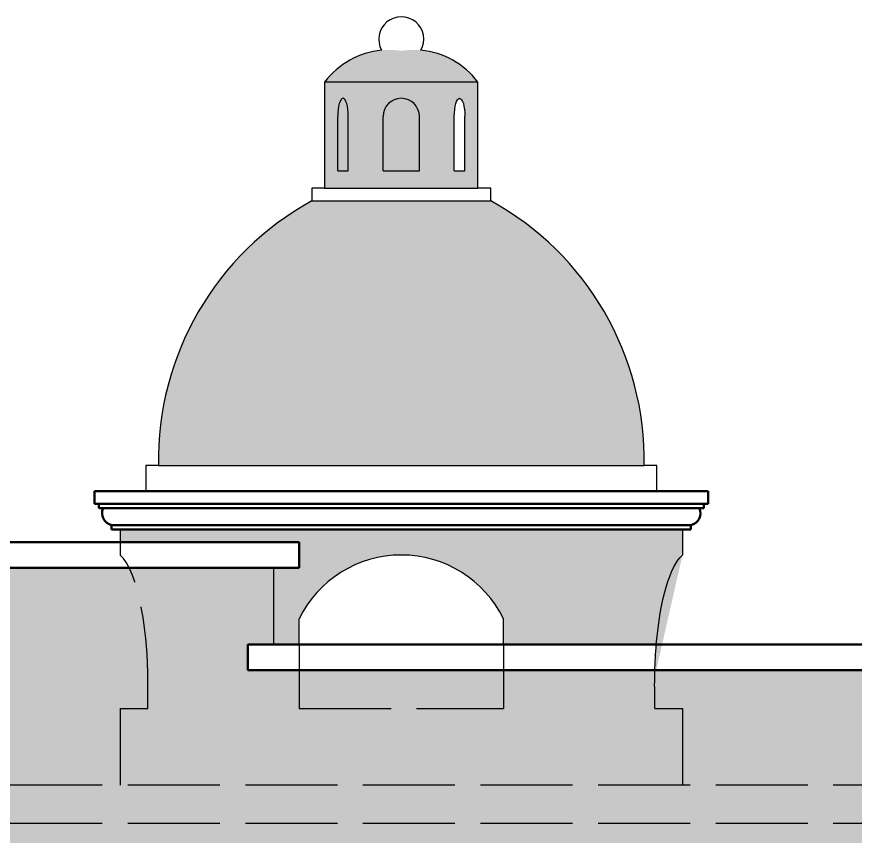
# Model space of a CAD drawing. Header units: metres. Extents: x -109 to 591, y -5 to 592.
# Drawn here: x 463.948 to 467.228, y 9.825 to 13.031 of the extents above; entities that cross this region are included whole.
import ezdxf

# ---------------------------------------------------------------- set-up
doc = ezdxf.new("R2010")
doc.units = ezdxf.units.M
doc.header["$LTSCALE"] = 0.03
doc.linetypes.add('ACAD_ISO02W100', pattern=[15, 12, -3])
for name, color, linetype, lineweight in [('HATCH SECCION', 8, 'Continuous', 5), ('Moldura con Espesor', 43, 'Continuous', 50), ('Muro bajo', 7, 'Continuous', 30)]:
    doc.layers.add(name, color=color, linetype=linetype, lineweight=lineweight)
doc.layers.add('Proyeccion', color=8, linetype='ACAD_ISO02W100')

msp = doc.modelspace()

# ---------------------------------------------------------------- hatches: boundary and pattern name
at = {"layer": 'HATCH SECCION'}
for color, points in [(43, [(465.1521154182556, 12.77490541894149), (465.7521154182555, 12.77490541894149, 0.2747127682236241), (465.4521154182506, 12.8973033603507, 0.2747127682254671)]), (43, [(466.4021154182556, 11.27490541894149, 0.279043527203526), (465.8021154182555, 12.31021806442492), (465.1021154182556, 12.31021806442494, 0.2790435272035329), (464.5021154182555, 11.27490541894149)]), (31, [(462.8521154182553, 8.674892335326037), (463.1021154182552, 8.674888533642232), (463.1021154182552, 8.905267101369368, -0.282778134366367), (466.7717409237206, 8.905273184063454), (466.7717409237206, 8.674890054315753), (466.8717409237208, 8.674888533642232), (466.8717409237208, 8.905267101369368, -0.2526427211490327), (467.5021154182555, 9.424115069845802), (467.5021154182555, 10.47490541894159), (464.8521154182551, 10.47490541894159), (464.852115418255, 10.5749054189416), (464.9521154182552, 10.57490541894159), (464.9521154182551, 10.87490541894159), (463.7521154182551, 10.87490541894159, -0.4142135623731288), (463.352115418255, 11.27490541894159), (462.8521154182551, 11.27490541894159)])]:
    msp.add_hatch(color=color, dxfattribs=at).paths.add_polyline_path(points)
h = msp.add_hatch(color=43, dxfattribs=at)
h.paths.add_polyline_path([(465.1521154182555, 12.77490541894149), (465.1521154182556, 12.36021806442496), (465.7521154182555, 12.36021806442498), (465.7521154182555, 12.77490541894149)])
edge = h.paths.add_edge_path(flags=16)
edge.add_ellipse((465.6801367537061, 12.64081196185511), major_axis=(0, 0.07078232110303162), ratio=0.2937108858270449, start_angle=-90, end_angle=90, ccw=False)
edge.add_line((465.700926291938, 12.64081196185561), (465.7009262919382, 12.428464998546))
edge.add_line((465.7009262919382, 12.428464998546), (465.659347215474, 12.428464998546))
edge.add_line((465.659347215474, 12.428464998546), (465.6593472154741, 12.64081196185511))
h = msp.add_hatch(color=31, dxfattribs=at)
edge = h.paths.add_edge_path()
edge.add_ellipse((466.5917474984335, 10.39846252348596), major_axis=(-0.005527743562577474, 0.5414388792999488), ratio=0.2738503675448407, start_angle=13.357044523993409, end_angle=70.82112497877227, ccw=False)
edge.add_line((466.5521154182556, 10.92490541894161), (466.5521154182557, 11.02490541894152))
edge.add_line((466.5521154182557, 11.02490541894152), (464.3521154182554, 11.02490541894151))
edge.add_line((464.3521154182554, 11.02490541894151), (464.3521154182555, 10.97490541894159))
edge.add_line((464.3521154182555, 10.97490541894159), (465.0521154182551, 10.97490541894159))
edge.add_line((465.0521154182551, 10.97490541894159), (465.0521154182551, 10.87490541894159))
edge.add_line((465.0521154182551, 10.87490541894159), (464.9521154182551, 10.87490541894159))
edge.add_line((464.9521154182551, 10.87490541894159), (464.9521154182551, 10.5749054189416))
edge.add_line((464.9521154182551, 10.5749054189416), (465.0521154182555, 10.57490541894159))
edge.add_line((465.0521154182555, 10.57490541894159), (465.0521154182555, 10.67490541894148))
edge.add_arc((465.4521154182555, 10.47990541894149), 0.445000000000001, 25.989233583830128, 154.0107664161667, ccw=False)
edge.add_line((465.8521154182556, 10.67490541894148), (465.8521154182555, 10.57490541894157))
edge.add_line((465.8521154182555, 10.57490541894157), (466.4498878231751, 10.57490541894156))

# ---------------------------------------------------------------- linework, layer by layer
at = {"layer": 'Moldura con Espesor'}
for p, q in [((464.2521154182556, 11.17490541894148), (464.3521154182556, 11.1749054189415)), ((464.3521154182556, 11.17490541894145), (464.2521154182556, 11.17490541894144)), ((464.2521154182556, 11.15823875227485), (464.2521154182556, 11.1749054189415)), ((464.2521154182556, 11.1749054189415), (464.3521154182556, 11.1749054189415)), ((464.2521154182556, 11.15823875227485), (464.2521154182556, 11.12490541894151)), ((464.3521154182556, 11.1749054189415), (464.4521154182555, 11.1749054189415)), ((464.4521154182555, 11.17490541894148), (466.4521154182555, 11.17490541894147)), ((466.5521154182555, 11.1749054189415), (466.4521154182555, 11.17490541894147)), ((466.6521154182556, 11.17490541894148), (466.5521154182555, 11.1749054189415)), ((466.5521154182555, 11.17490541894145), (466.6521154182556, 11.17490541894144)), ((466.6521154182556, 11.1749054189415), (466.5521154182555, 11.1749054189415)), ((466.6521154182556, 11.15823875227485), (466.6521154182556, 11.1749054189415)), ((466.6521154182556, 11.15823875227485), (466.6521154182556, 11.12490541894151)), ((464.2521154182556, 11.12490541894151), (464.2687820849222, 11.12490541894151)), ((464.2687820849222, 11.1249054189415), (466.6354487515889, 11.1249054189415)), ((464.2687820849222, 11.12490541894151), (464.2687820849222, 11.10823875227485)), ((466.6521154182556, 11.12490541894151), (466.6354487515889, 11.12490541894151)), ((466.6354487515889, 11.12490541894151), (466.6354487515889, 11.10823875227485)), ((464.2687820849222, 11.10823875227485), (464.2854487515889, 11.10823875227485)), ((464.2854487515889, 11.10823875227483), (466.6187820849222, 11.10823875227482)), ((466.6354487515889, 11.10823875227485), (466.6187820849222, 11.10823875227485)), ((464.3187820849222, 11.04157208560817), (466.5854487515889, 11.04157208560817)), ((464.3187820849222, 11.02490541894152), (464.3187820849222, 11.04157208560819)), ((464.3521154182555, 11.02490541894152), (464.3187820849222, 11.02490541894152)), ((464.3521154182554, 11.02490541894151), (466.5521154182557, 11.02490541894152)), ((466.5521154182556, 11.02490541894152), (466.5854487515889, 11.02490541894152)), ((466.5854487515889, 11.02490541894152), (466.5854487515889, 11.04157208560819)), ((463.7521154182551, 10.97490541894159), (465.0521154182552, 10.97490541894159)), ((465.0521154182551, 10.97490541894159), (465.0521154182551, 10.87490541894159)), ((463.7521154182551, 10.87490541894159), (465.0521154182551, 10.87490541894159)), ((464.852115418255, 10.5749054189416), (467.6021154182555, 10.57490541894153)), ((464.852115418255, 10.57490541894159), (464.852115418255, 10.47490541894159)), ((464.8521154182551, 10.47490541894159), (467.6021154182554, 10.47490541894159))]:
    msp.add_line(p, q, dxfattribs=at)
for centre, start, end in [((464.329738484315, 11.08871695197123), 156.2133213940976, 256.9167809600158), ((466.5744923521961, 11.08871695197123), 283.0832190399841, 23.78667860590244)]:
    msp.add_arc(centre, 0.04840125114130293, start, end, dxfattribs=at)
at = {"layer": 'Muro bajo'}
for p, q in [((465.7521154182555, 12.77490541894149), (465.1521154182556, 12.77490541894149)), ((465.203304544573, 12.428464998546), (465.203304544573, 12.64081196185511)), ((465.2448836210372, 12.428464998546), (465.2448836210372, 12.64081196185511)), ((465.3813330971525, 12.428464998546), (465.3813330971525, 12.64081196185511)), ((465.5228977393586, 12.428464998546), (465.5228977393586, 12.64081196185511)), ((465.659347215474, 12.428464998546), (465.659347215474, 12.64081196185511)), ((465.7009262919381, 12.428464998546), (465.7009262919381, 12.64081196185511)), ((465.203304544573, 12.428464998546), (465.2448836210372, 12.428464998546)), ((465.3813330971525, 12.428464998546), (465.5228977393586, 12.428464998546)), ((465.659347215474, 12.428464998546), (465.7009262919381, 12.428464998546)), ((465.1521154182556, 12.36021806442496), (465.7521154182555, 12.36021806442498)), ((465.1021154182556, 12.31021806442494), (465.8021154182555, 12.31021806442492)), ((464.5021154182555, 11.27490541894149), (466.4021154182556, 11.27490541894149)), ((464.3521154182554, 11.02490541894149), (464.3521154182556, 10.97490541894159)), ((466.5521154182557, 11.02490541894149), (466.5521154182555, 10.92490541894147)), ((464.9521154182551, 10.87490541894159), (464.9521154182551, 10.57490541894159)), ((465.0521154182555, 10.57490541894159), (465.0521154182555, 10.67490541894148)), ((465.8521154182556, 10.57490541894157), (465.8521154182556, 10.67490541894148))]:
    msp.add_line(p, q, dxfattribs=at)
msp.add_lwpolyline([(466.4521154182555, 11.1749054189415), (466.4521154182555, 11.27490541894149), (466.4021154182556, 11.27490541894149, 0.2790435272035361), (465.8021154182555, 12.31021806442496), (465.8021154182555, 12.36021806442496), (465.7521154182555, 12.36021806442496), (465.7521154182555, 12.77490541894149, 0.2102228825694624), (465.5291369743525, 12.89938601773806, 1.703539092977019), (465.3750938621491, 12.89938601773715, 0.2102228825694626), (465.1521154182556, 12.77490541894149), (465.1521154182556, 12.36021806442496), (465.1021154182556, 12.36021806442496), (465.1021154182556, 12.31021806442495, 0.2790435272035362), (464.5021154182555, 11.27490541894149), (464.4521154182555, 11.27490541894149), (464.4521154182555, 11.1749054189415)], format="xyb", dxfattribs=at)
for centre, radius, start, end in [((465.4521154182555, 12.64081196185508), 0.07078232110302801, 8.142219984546603e-12, 179.9999999999919), ((465.4521154182555, 10.47990541894149), 0.4450000000000021, 25.98923358383231, 154.0107664161692)]:
    msp.add_arc(centre, radius, start, end, dxfattribs=at)
msp.add_ellipse((465.2240940828051, 12.64081196185511), major_axis=(0, 0.07078232110303162), ratio=0.2937108858270449, start_param=4.71238898038469, end_param=7.853981633974483, dxfattribs=at)
at = {"layer": 'Muro bajo', "extrusion": (0, 0, -1)}
msp.add_ellipse((465.6801367537061, 12.64081196185511), major_axis=(0, 0.07078232110303162), ratio=0.2937108858270449, start_param=4.71238898038469, end_param=7.853981633974483, dxfattribs=at)
at = {"layer": 'Muro bajo', "extrusion": (0, 0, -0.9999999999999999)}
msp.add_ellipse((466.5917474984335, 10.39846252348596), major_axis=(-0.00552774356257747, 0.5414388792999486), ratio=0.2738503675448407, start_param=5.047123496333612, end_param=6.050060901900422, dxfattribs=at)
at = {"layer": 'Proyeccion'}
for p, q in [((464.3521154182556, 10.97490541894159), (464.3521154182556, 10.92490541894147)), ((465.0521154182555, 10.57490541894159), (465.0521154182555, 10.32490541894147)), ((465.8521154182555, 10.57490541894159), (465.8521154182555, 10.32490541894147)), ((464.4601368013758, 10.32490541894149), (464.4601368013758, 10.36368459669315)), ((466.4440940351353, 10.32490541894149), (466.4440940351353, 10.36368459669315)), ((464.3521154182555, 10.32490541894149), (464.4601368013759, 10.32490541894149)), ((464.3521154182555, 10.32490541894149), (464.3521154182555, 10.02490541894149)), ((465.0521154182555, 10.32490541894147), (465.8521154182555, 10.32490541894147)), ((466.4440940351353, 10.32490541894149), (466.5521154182555, 10.32490541894149)), ((466.5521154182555, 10.32490541894149), (466.5521154182555, 10.02490541894149)), ((467.5021154182555, 10.02490541894143), (462.852115418255, 10.02490541894151)), ((467.5021154182555, 9.87490541894143), (462.852115418255, 9.874905418941514))]:
    msp.add_line(p, q, dxfattribs=at)
msp.add_ellipse((464.3124833380776, 10.39846252348596), major_axis=(0.00552774356257747, 0.5414388792999486), ratio=0.2738503675448407, start_param=4.650908395617471, end_param=6.050060901900422, dxfattribs=at)
at = {"layer": 'Proyeccion', "extrusion": (0, 0, -0.9999999999999999)}
msp.add_ellipse((466.5917474984335, 10.39846252348597), major_axis=(-0.00552774356257747, 0.5414388792999486), ratio=0.2738503675448407, start_param=4.650908395617471, end_param=5.047123496333604, dxfattribs=at)

doc.saveas('drawing.dxf')
